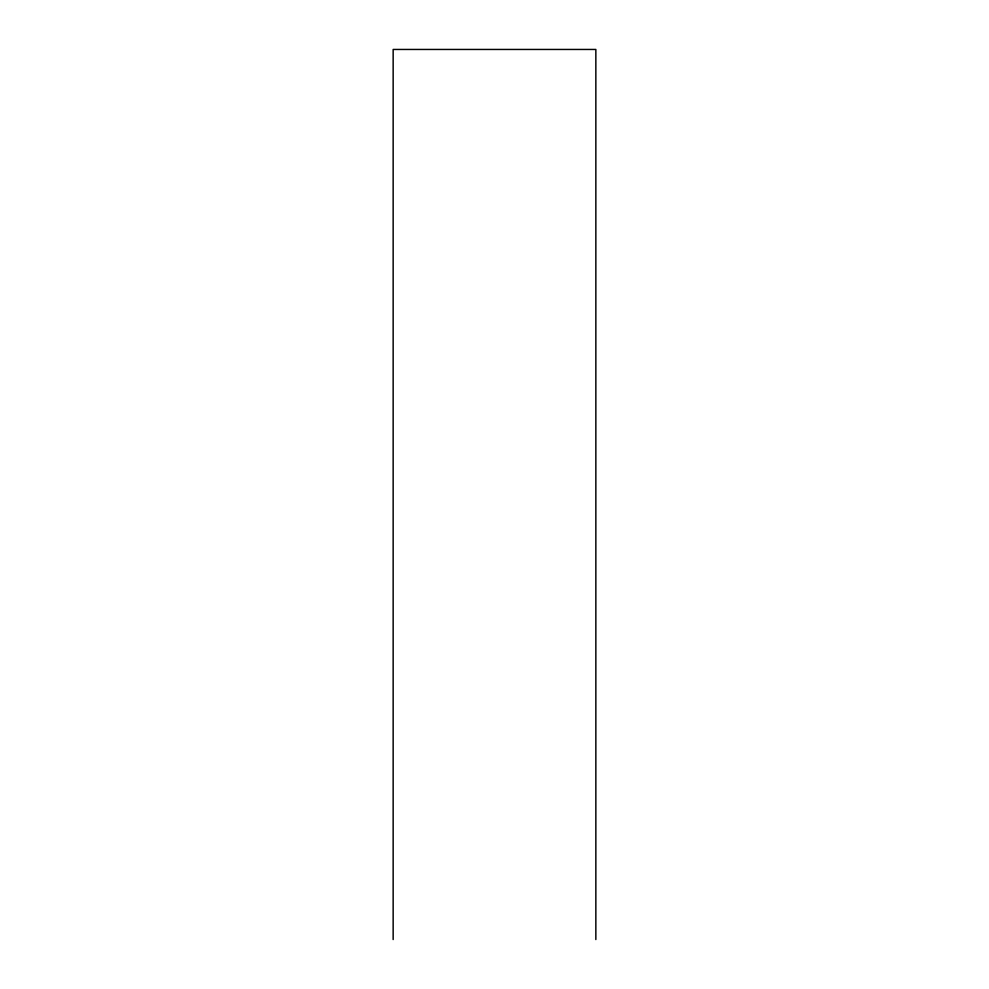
<?xml version="1.0" encoding="UTF-8"?>
<svg xmlns="http://www.w3.org/2000/svg" width="989" height="989" viewBox="0 0 989 989"><rect width="100%" height="100%" fill="white"/><g stroke="black" fill="none" stroke-linecap="round" stroke-linejoin="round"><path stroke-width="1.48" d="M595.848 939.55L595.848 49.45L393.152 49.45L393.152 939.55"/></g></svg>
